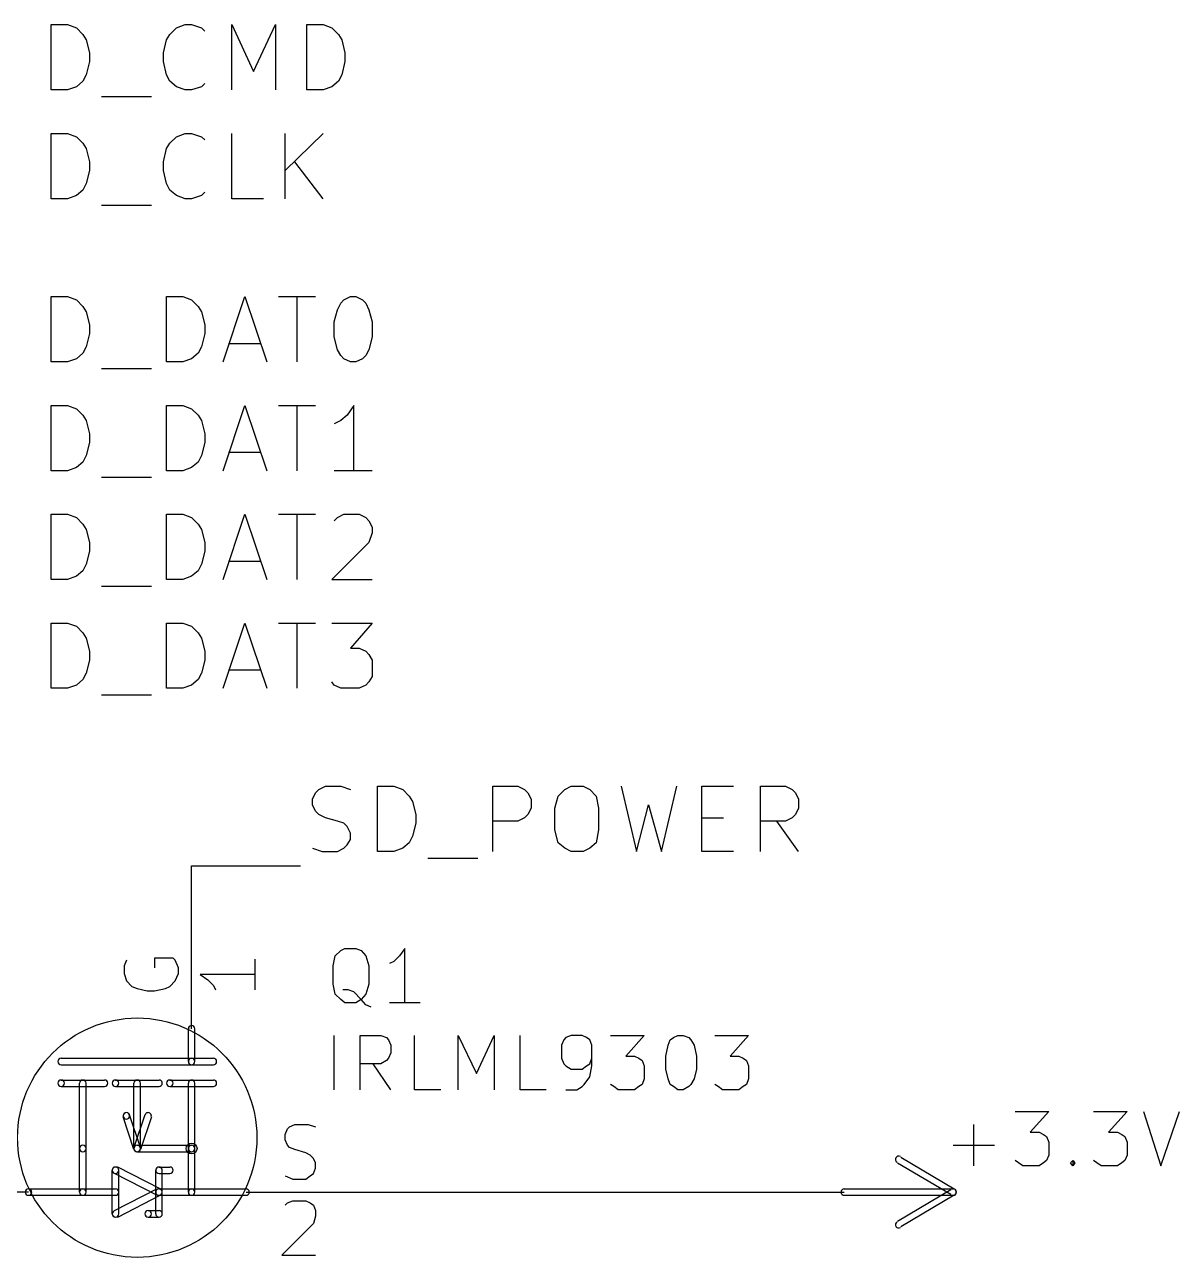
# Model space of a CAD drawing. Extents: x 12 to 829, y -582 to -12.
# Drawn here: x 759.62 to 786.59, y -458.98 to -430.2 of the extents above; entities that cross this region are included whole.
import ezdxf

# ---------------------------------------------------------------- set-up
doc = ezdxf.new("R2010")
doc.units = 0
doc.header["$MEASUREMENT"] = 0
doc.layers.add('BLACK', color=7, linetype='CONTINUOUS')

msp = doc.modelspace()

# ---------------------------------------------------------------- linework, layer by layer
at = {"layer": 'Black'}
for p, q in [((760.247, -431.724), (760.247, -430.2)), ((760.247, -430.2), (760.628, -430.2)), ((760.628, -430.2), (760.832, -430.276)), ((763.168, -430.276), (763.372, -430.2)), ((763.372, -430.2), (763.524, -430.2)), ((763.524, -430.2), (763.753, -430.276)), ((764.464, -431.724), (764.464, -430.2)), ((764.464, -430.2), (764.972, -431.292)), ((764.972, -431.292), (765.48, -430.2)), ((765.48, -430.2), (765.48, -431.724)), ((766.216, -431.724), (766.216, -430.2)), ((766.216, -430.2), (766.597, -430.2)), ((766.597, -430.2), (766.801, -430.276)), ((760.832, -430.276), (760.984, -430.428)), ((760.984, -430.428), (761.06, -430.555)), ((762.94, -430.555), (763.016, -430.428)), ((763.016, -430.428), (763.168, -430.276)), ((763.753, -430.276), (763.829, -430.352)), ((766.801, -430.276), (766.953, -430.428)), ((766.953, -430.428), (767.029, -430.555)), ((761.06, -430.555), (761.136, -430.86)), ((762.864, -430.86), (762.94, -430.555)), ((767.029, -430.555), (767.105, -430.86)), ((761.136, -431.063), (761.06, -431.368)), ((761.136, -430.86), (761.136, -431.063)), ((762.864, -431.063), (762.864, -430.86)), ((762.94, -431.368), (762.864, -431.063)), ((767.105, -431.063), (767.029, -431.368)), ((767.105, -430.86), (767.105, -431.063)), ((761.06, -431.368), (760.984, -431.521)), ((763.016, -431.521), (762.94, -431.368)), ((767.029, -431.368), (766.953, -431.521)), ((760.832, -431.648), (760.628, -431.724)), ((760.984, -431.521), (760.832, -431.648)), ((763.168, -431.648), (763.016, -431.521)), ((763.372, -431.724), (763.168, -431.648)), ((763.753, -431.648), (763.524, -431.724)), ((763.829, -431.571), (763.753, -431.648)), ((766.801, -431.648), (766.597, -431.724)), ((766.953, -431.521), (766.801, -431.648)), ((760.628, -431.724), (760.247, -431.724)), ((761.416, -431.876), (762.584, -431.876)), ((763.524, -431.724), (763.372, -431.724)), ((766.597, -431.724), (766.216, -431.724)), ((760.247, -434.264), (760.247, -432.74)), ((760.247, -432.74), (760.628, -432.74)), ((760.628, -432.74), (760.832, -432.816)), ((760.832, -432.816), (760.984, -432.968)), ((763.016, -432.968), (763.168, -432.816)), ((763.168, -432.816), (763.372, -432.74)), ((763.372, -432.74), (763.524, -432.74)), ((763.524, -432.74), (763.753, -432.816)), ((763.753, -432.816), (763.829, -432.892)), ((764.464, -434.264), (764.464, -432.74)), ((765.708, -434.264), (765.708, -432.74)), ((766.597, -432.74), (765.708, -433.603)), ((760.984, -432.968), (761.06, -433.095)), ((761.06, -433.095), (761.136, -433.4)), ((762.864, -433.4), (762.94, -433.095)), ((762.94, -433.095), (763.016, -432.968)), ((761.136, -433.603), (761.06, -433.908)), ((761.136, -433.4), (761.136, -433.603)), ((762.864, -433.603), (762.864, -433.4)), ((762.94, -433.908), (762.864, -433.603)), ((766.597, -434.264), (765.937, -433.4)), ((761.06, -433.908), (760.984, -434.061)), ((763.016, -434.061), (762.94, -433.908)), ((760.832, -434.188), (760.628, -434.264)), ((760.984, -434.061), (760.832, -434.188)), ((763.168, -434.188), (763.016, -434.061)), ((763.372, -434.264), (763.168, -434.188)), ((763.753, -434.188), (763.524, -434.264)), ((763.829, -434.111), (763.753, -434.188)), ((760.628, -434.264), (760.247, -434.264)), ((761.416, -434.416), (762.584, -434.416)), ((763.524, -434.264), (763.372, -434.264)), ((765.2, -434.264), (764.464, -434.264)), ((760.247, -438.074), (760.247, -436.55)), ((760.247, -436.55), (760.628, -436.55)), ((760.628, -436.55), (760.832, -436.626)), ((762.94, -438.074), (762.94, -436.55)), ((762.94, -436.55), (763.321, -436.55)), ((763.321, -436.55), (763.524, -436.626)), ((764.261, -438.074), (764.769, -436.55)), ((764.769, -436.55), (765.277, -438.074)), ((765.556, -436.55), (766.42, -436.55)), ((765.988, -438.074), (765.988, -436.55)), ((767.08, -436.626), (767.232, -436.55)), ((767.232, -436.55), (767.359, -436.55)), ((767.359, -436.55), (767.512, -436.626)), ((760.832, -436.626), (760.984, -436.778)), ((760.984, -436.778), (761.06, -436.905)), ((763.524, -436.626), (763.676, -436.778)), ((763.676, -436.778), (763.753, -436.905)), ((766.928, -436.855), (767.004, -436.702)), ((767.004, -436.702), (767.08, -436.626)), ((767.512, -436.626), (767.588, -436.702)), ((767.588, -436.702), (767.664, -436.855)), ((761.06, -436.905), (761.136, -437.21)), ((763.753, -436.905), (763.829, -437.21)), ((766.851, -437.134), (766.928, -436.855)), ((766.851, -437.49), (766.851, -437.134)), ((767.664, -436.855), (767.74, -437.134)), ((767.74, -437.134), (767.74, -437.49)), ((761.136, -437.413), (761.06, -437.718)), ((761.136, -437.21), (761.136, -437.413)), ((763.829, -437.413), (763.753, -437.718)), ((763.829, -437.21), (763.829, -437.413)), ((764.388, -437.642), (765.124, -437.642)), ((766.928, -437.794), (766.851, -437.49)), ((767.74, -437.49), (767.664, -437.794)), ((760.832, -437.998), (760.628, -438.074)), ((760.984, -437.871), (760.832, -437.998)), ((761.06, -437.718), (760.984, -437.871)), ((763.524, -437.998), (763.321, -438.074)), ((763.676, -437.871), (763.524, -437.998)), ((763.753, -437.718), (763.676, -437.871)), ((767.004, -437.921), (766.928, -437.794)), ((767.08, -437.998), (767.004, -437.921)), ((767.232, -438.074), (767.08, -437.998)), ((767.512, -437.998), (767.359, -438.074)), ((767.588, -437.921), (767.512, -437.998)), ((767.664, -437.794), (767.588, -437.921)), ((760.628, -438.074), (760.247, -438.074)), ((761.416, -438.226), (762.584, -438.226)), ((763.321, -438.074), (762.94, -438.074)), ((767.359, -438.074), (767.232, -438.074)), ((760.247, -440.614), (760.247, -439.09)), ((760.247, -439.09), (760.628, -439.09)), ((760.628, -439.09), (760.832, -439.166)), ((762.94, -440.614), (762.94, -439.09)), ((762.94, -439.09), (763.321, -439.09)), ((763.321, -439.09), (763.524, -439.166)), ((764.261, -440.614), (764.769, -439.09)), ((764.769, -439.09), (765.277, -440.614)), ((765.556, -439.09), (766.42, -439.09)), ((765.988, -440.614), (765.988, -439.09)), ((767.309, -439.09), (767.156, -439.318)), ((767.309, -440.614), (767.309, -439.09)), ((760.832, -439.166), (760.984, -439.318)), ((760.984, -439.318), (761.06, -439.445)), ((763.524, -439.166), (763.676, -439.318)), ((763.676, -439.318), (763.753, -439.445)), ((767.156, -439.318), (767.004, -439.445)), ((761.06, -439.445), (761.136, -439.75)), ((763.753, -439.445), (763.829, -439.75)), ((767.004, -439.445), (766.851, -439.522)), ((761.136, -439.953), (761.06, -440.258)), ((761.136, -439.75), (761.136, -439.953)), ((763.829, -439.953), (763.753, -440.258)), ((763.829, -439.75), (763.829, -439.953)), ((761.06, -440.258), (760.984, -440.411)), ((763.753, -440.258), (763.676, -440.411)), ((764.388, -440.182), (765.124, -440.182)), ((760.832, -440.538), (760.628, -440.614)), ((760.984, -440.411), (760.832, -440.538)), ((763.524, -440.538), (763.321, -440.614)), ((763.676, -440.411), (763.524, -440.538)), ((760.628, -440.614), (760.247, -440.614)), ((761.416, -440.766), (762.584, -440.766)), ((763.321, -440.614), (762.94, -440.614)), ((767.74, -440.614), (766.851, -440.614)), ((760.247, -443.154), (760.247, -441.63)), ((760.247, -441.63), (760.628, -441.63)), ((760.628, -441.63), (760.832, -441.706)), ((760.832, -441.706), (760.984, -441.858)), ((762.94, -443.154), (762.94, -441.63)), ((762.94, -441.63), (763.321, -441.63)), ((763.321, -441.63), (763.524, -441.706)), ((763.524, -441.706), (763.676, -441.858)), ((764.261, -443.154), (764.769, -441.63)), ((764.769, -441.63), (765.277, -443.154)), ((765.556, -441.63), (766.42, -441.63)), ((765.988, -443.154), (765.988, -441.63)), ((766.851, -441.782), (766.928, -441.706)), ((766.928, -441.706), (767.08, -441.63)), ((767.08, -441.63), (767.436, -441.63)), ((767.436, -441.63), (767.588, -441.706)), ((767.588, -441.706), (767.664, -441.782)), ((760.984, -441.858), (761.06, -441.985)), ((761.06, -441.985), (761.136, -442.29)), ((763.676, -441.858), (763.753, -441.985)), ((763.753, -441.985), (763.829, -442.29)), ((767.664, -441.782), (767.74, -441.935)), ((767.74, -441.935), (767.74, -442.062)), ((761.136, -442.29), (761.136, -442.493)), ((763.829, -442.29), (763.829, -442.493)), ((767.664, -442.29), (766.801, -443.154)), ((767.74, -442.062), (767.664, -442.29)), ((761.136, -442.493), (761.06, -442.798)), ((763.829, -442.493), (763.753, -442.798)), ((761.06, -442.798), (760.984, -442.951)), ((763.753, -442.798), (763.676, -442.951)), ((764.388, -442.722), (765.124, -442.722)), ((760.628, -443.154), (760.247, -443.154)), ((760.832, -443.078), (760.628, -443.154)), ((760.984, -442.951), (760.832, -443.078)), ((763.321, -443.154), (762.94, -443.154)), ((763.524, -443.078), (763.321, -443.154)), ((763.676, -442.951), (763.524, -443.078)), ((766.801, -443.154), (767.74, -443.154)), ((761.416, -443.306), (762.584, -443.306)), ((760.247, -445.694), (760.247, -444.17)), ((760.247, -444.17), (760.628, -444.17)), ((760.628, -444.17), (760.832, -444.246)), ((760.832, -444.246), (760.984, -444.398)), ((762.94, -445.694), (762.94, -444.17)), ((762.94, -444.17), (763.321, -444.17)), ((763.321, -444.17), (763.524, -444.246)), ((763.524, -444.246), (763.676, -444.398)), ((764.261, -445.694), (764.769, -444.17)), ((764.769, -444.17), (765.277, -445.694)), ((765.556, -444.17), (766.42, -444.17)), ((765.988, -445.694), (765.988, -444.17)), ((766.801, -444.17), (767.74, -444.17)), ((767.74, -444.17), (767.232, -444.754)), ((760.984, -444.398), (761.06, -444.525)), ((761.06, -444.525), (761.136, -444.83)), ((763.676, -444.398), (763.753, -444.525)), ((763.753, -444.525), (763.829, -444.83)), ((761.136, -444.83), (761.136, -445.033)), ((763.829, -444.83), (763.829, -445.033)), ((767.232, -444.754), (767.436, -444.754)), ((767.436, -444.754), (767.588, -444.83)), ((767.588, -444.83), (767.664, -444.906)), ((767.664, -444.906), (767.74, -445.033)), ((761.136, -445.033), (761.06, -445.338)), ((763.829, -445.033), (763.753, -445.338)), ((767.74, -445.033), (767.74, -445.414)), ((761.06, -445.338), (760.984, -445.491)), ((763.753, -445.338), (763.676, -445.491)), ((764.388, -445.262), (765.124, -445.262)), ((767.74, -445.414), (767.664, -445.541)), ((760.628, -445.694), (760.247, -445.694)), ((760.832, -445.618), (760.628, -445.694)), ((760.984, -445.491), (760.832, -445.618)), ((763.321, -445.694), (762.94, -445.694)), ((763.524, -445.618), (763.321, -445.694)), ((763.676, -445.491), (763.524, -445.618)), ((766.851, -445.618), (766.801, -445.541)), ((767.004, -445.694), (766.851, -445.618)), ((767.436, -445.694), (767.004, -445.694)), ((767.588, -445.618), (767.436, -445.694)), ((767.664, -445.541), (767.588, -445.618)), ((761.416, -445.846), (762.584, -445.846)), ((766.42, -448.132), (766.496, -448.056)), ((766.496, -448.056), (766.648, -447.98)), ((766.648, -447.98), (767.004, -447.98)), ((767.004, -447.98), (767.232, -448.056)), ((767.867, -449.504), (767.867, -447.98)), ((767.867, -447.98), (768.248, -447.98)), ((768.248, -447.98), (768.452, -448.056)), ((768.452, -448.056), (768.604, -448.208)), ((770.56, -449.504), (770.56, -447.98)), ((770.56, -447.98), (771.144, -447.98)), ((771.144, -447.98), (771.296, -448.056)), ((771.296, -448.056), (771.373, -448.132)), ((772.084, -448.208), (772.236, -448.056)), ((772.236, -448.056), (772.389, -447.98)), ((772.389, -447.98), (772.668, -447.98)), ((772.668, -447.98), (772.82, -448.056)), ((772.82, -448.056), (772.973, -448.208)), ((773.557, -447.98), (773.913, -449.504)), ((774.497, -449.504), (774.852, -447.98)), ((775.437, -449.504), (775.437, -447.98)), ((775.437, -447.98), (776.173, -447.98)), ((776.808, -449.504), (776.808, -447.98)), ((776.808, -447.98), (777.392, -447.98)), ((777.392, -447.98), (777.545, -448.056)), ((777.545, -448.056), (777.621, -448.132)), ((766.343, -448.285), (766.42, -448.132)), ((766.343, -448.412), (766.343, -448.285)), ((768.604, -448.208), (768.68, -448.335)), ((768.68, -448.335), (768.756, -448.64)), ((771.373, -448.132), (771.449, -448.285)), ((771.449, -448.285), (771.449, -448.488)), ((772.008, -448.488), (772.084, -448.208)), ((772.973, -448.208), (773.024, -448.488)), ((777.621, -448.132), (777.697, -448.285)), ((777.697, -448.285), (777.697, -448.488)), ((766.42, -448.564), (766.343, -448.412)), ((766.496, -448.64), (766.42, -448.564)), ((766.648, -448.716), (766.496, -448.64)), ((768.756, -448.64), (768.756, -448.843)), ((771.373, -448.64), (771.296, -448.716)), ((771.449, -448.488), (771.373, -448.64)), ((772.008, -448.996), (772.008, -448.488)), ((773.024, -448.488), (773.024, -448.996)), ((773.913, -449.504), (774.192, -448.412)), ((774.192, -448.412), (774.497, -449.504)), ((777.621, -448.64), (777.545, -448.716)), ((777.697, -448.488), (777.621, -448.64)), ((766.928, -448.793), (766.648, -448.716)), ((767.08, -448.843), (766.928, -448.793)), ((767.156, -448.92), (767.08, -448.843)), ((767.232, -449.072), (767.156, -448.92)), ((768.756, -448.843), (768.68, -449.148)), ((771.144, -448.793), (770.56, -448.793)), ((771.296, -448.716), (771.144, -448.793)), ((775.437, -448.716), (775.945, -448.716)), ((777.392, -448.793), (776.808, -448.793)), ((777.697, -449.504), (777.189, -448.793)), ((777.545, -448.716), (777.392, -448.793)), ((767.156, -449.351), (767.232, -449.224)), ((767.232, -449.224), (767.232, -449.072)), ((768.68, -449.148), (768.604, -449.301)), ((772.084, -449.301), (772.008, -448.996)), ((773.024, -448.996), (772.973, -449.301)), ((766.343, -449.428), (766.572, -449.504)), ((766.572, -449.504), (766.928, -449.504)), ((766.928, -449.504), (767.08, -449.428)), ((767.08, -449.428), (767.156, -449.351)), ((768.248, -449.504), (767.867, -449.504)), ((768.452, -449.428), (768.248, -449.504)), ((768.604, -449.301), (768.452, -449.428)), ((772.236, -449.428), (772.084, -449.301)), ((772.389, -449.504), (772.236, -449.428)), ((772.668, -449.504), (772.389, -449.504)), ((772.82, -449.428), (772.668, -449.504)), ((772.973, -449.301), (772.82, -449.428)), ((776.173, -449.504), (775.437, -449.504)), ((769.036, -449.656), (770.204, -449.656)), ((763.524, -451.104), (763.524, -449.834)), ((763.524, -449.834), (766.064, -449.834)), ((763.524, -453.644), (763.524, -451.104)), ((767.004, -451.815), (767.105, -451.764)), ((767.105, -451.764), (767.359, -451.764)), ((767.359, -451.764), (767.486, -451.815)), ((768.502, -451.764), (768.375, -451.942)), ((768.502, -453.034), (768.502, -451.764)), ((762, -452.044), (761.949, -452.171)), ((763.092, -451.993), (762.66, -451.993)), ((762.66, -451.993), (762.66, -452.222)), ((763.143, -452.044), (763.092, -451.993)), ((763.219, -452.222), (763.143, -452.044)), ((764.997, -452.018), (764.997, -452.73)), ((766.826, -452.171), (766.877, -451.942)), ((766.877, -451.942), (767.004, -451.815)), ((767.486, -451.815), (767.588, -451.942)), ((767.588, -451.942), (767.664, -452.171)), ((768.248, -452.069), (768.147, -452.12)), ((768.375, -451.942), (768.248, -452.069)), ((761.949, -452.171), (761.949, -452.349)), ((761.949, -452.349), (762, -452.526)), ((763.143, -452.526), (763.219, -452.349)), ((763.219, -452.349), (763.219, -452.222)), ((764.997, -452.374), (763.727, -452.374)), ((763.727, -452.374), (763.905, -452.501)), ((766.826, -452.603), (766.826, -452.171)), ((767.664, -452.171), (767.664, -452.603)), ((762, -452.526), (762.127, -452.653)), ((762.127, -452.653), (762.254, -452.704)), ((762.914, -452.704), (763.016, -452.653)), ((763.016, -452.653), (763.143, -452.526)), ((763.905, -452.501), (764.032, -452.628)), ((764.032, -452.628), (764.083, -452.73)), ((766.877, -452.831), (766.826, -452.603)), ((767.664, -452.603), (767.588, -452.831)), ((762.254, -452.704), (762.483, -452.755)), ((762.483, -452.755), (762.66, -452.755)), ((762.66, -452.755), (762.914, -452.704)), ((767.004, -452.958), (766.877, -452.831)), ((767.105, -453.034), (767.004, -452.958)), ((767.182, -452.73), (767.055, -452.73)), ((767.309, -452.78), (767.182, -452.73)), ((767.486, -452.958), (767.309, -452.78)), ((767.486, -452.958), (767.359, -453.034)), ((767.588, -452.831), (767.486, -452.958)), ((767.588, -453.085), (767.486, -452.958)), ((767.359, -453.034), (767.105, -453.034)), ((767.715, -453.136), (767.588, -453.085)), ((768.858, -453.034), (768.147, -453.034)), ((763.448, -454.406), (763.448, -453.644)), ((763.6, -454.406), (763.6, -453.644)), ((766.851, -455.066), (766.851, -453.796)), ((767.461, -455.066), (767.461, -453.796)), ((767.461, -453.796), (767.944, -453.796)), ((767.944, -453.796), (768.071, -453.847)), ((768.731, -455.066), (768.731, -453.796)), ((769.747, -455.066), (769.747, -453.796)), ((769.747, -453.796), (770.179, -454.685)), ((770.179, -454.685), (770.585, -453.796)), ((770.585, -453.796), (770.585, -455.066)), ((771.195, -455.066), (771.195, -453.796)), ((772.389, -453.796), (772.262, -453.847)), ((772.643, -453.796), (772.389, -453.796)), ((772.744, -453.847), (772.643, -453.796)), ((773.303, -453.796), (774.09, -453.796)), ((774.09, -453.796), (773.659, -454.279)), ((774.776, -453.847), (774.878, -453.796)), ((774.878, -453.796), (775.005, -453.796)), ((775.005, -453.796), (775.132, -453.847)), ((775.741, -453.796), (776.529, -453.796)), ((776.529, -453.796), (776.097, -454.279)), ((768.071, -453.847), (768.121, -453.898)), ((768.121, -453.898), (768.172, -454.025)), ((768.172, -454.025), (768.172, -454.203)), ((772.211, -453.898), (772.16, -454.025)), ((772.16, -454.025), (772.16, -454.33)), ((772.262, -453.847), (772.211, -453.898)), ((772.82, -453.898), (772.744, -453.847)), ((772.871, -454.025), (772.82, -453.898)), ((772.871, -454.508), (772.871, -454.025)), ((774.598, -454.279), (774.649, -454.025)), ((774.649, -454.025), (774.7, -453.898)), ((774.7, -453.898), (774.776, -453.847)), ((775.132, -453.847), (775.183, -453.898)), ((775.183, -453.898), (775.259, -454.025)), ((775.259, -454.025), (775.31, -454.279)), ((760.476, -454.33), (764.032, -454.33)), ((768.071, -454.381), (767.944, -454.457)), ((768.121, -454.33), (768.071, -454.381)), ((768.172, -454.203), (768.121, -454.33)), ((772.16, -454.33), (772.211, -454.457)), ((772.82, -454.457), (772.871, -454.33)), ((773.659, -454.279), (773.862, -454.279)), ((773.862, -454.279), (773.963, -454.33)), ((773.963, -454.33), (774.04, -454.381)), ((774.04, -454.381), (774.09, -454.508)), ((774.598, -454.584), (774.598, -454.279)), ((775.31, -454.279), (775.31, -454.584)), ((776.097, -454.279), (776.3, -454.279)), ((776.3, -454.279), (776.402, -454.33)), ((776.402, -454.33), (776.478, -454.381)), ((776.478, -454.381), (776.529, -454.508)), ((760.476, -454.482), (764.032, -454.482)), ((767.944, -454.457), (767.461, -454.457)), ((768.172, -455.066), (767.766, -454.457)), ((772.211, -454.457), (772.262, -454.508)), ((772.262, -454.508), (772.389, -454.584)), ((772.389, -454.584), (772.643, -454.584)), ((772.643, -454.584), (772.744, -454.508)), ((772.744, -454.508), (772.82, -454.457)), ((772.82, -454.762), (772.871, -454.508)), ((774.09, -454.508), (774.09, -454.812)), ((774.649, -454.812), (774.598, -454.584)), ((775.31, -454.584), (775.259, -454.812)), ((776.529, -454.508), (776.529, -454.812)), ((760.476, -454.838), (761.492, -454.838)), ((760.908, -456.438), (760.908, -454.914)), ((761.06, -456.438), (761.06, -454.914)), ((761.746, -454.838), (762.762, -454.838)), ((762.178, -456.438), (762.178, -454.914)), ((762.33, -456.438), (762.33, -454.914)), ((763.016, -454.838), (764.032, -454.838)), ((763.448, -456.438), (763.448, -454.914)), ((763.6, -456.438), (763.6, -454.914)), ((772.643, -454.99), (772.693, -454.939)), ((772.693, -454.939), (772.82, -454.762)), ((773.379, -454.99), (773.303, -454.939)), ((774.04, -454.939), (773.963, -454.99)), ((774.09, -454.812), (774.04, -454.939)), ((774.7, -454.939), (774.649, -454.812)), ((774.776, -454.99), (774.7, -454.939)), ((775.183, -454.939), (775.132, -454.99)), ((775.259, -454.812), (775.183, -454.939)), ((775.818, -454.99), (775.741, -454.939)), ((776.478, -454.939), (776.402, -454.99)), ((776.529, -454.812), (776.478, -454.939)), ((760.476, -454.99), (761.492, -454.99)), ((761.746, -454.99), (762.762, -454.99)), ((763.016, -454.99), (764.032, -454.99)), ((769.341, -455.066), (768.731, -455.066)), ((771.804, -455.066), (771.195, -455.066)), ((772.262, -455.066), (772.516, -455.066)), ((772.516, -455.066), (772.643, -454.99)), ((773.481, -455.066), (773.379, -454.99)), ((773.862, -455.066), (773.481, -455.066)), ((773.963, -454.99), (773.862, -455.066)), ((774.878, -455.066), (774.776, -454.99)), ((775.005, -455.066), (774.878, -455.066)), ((775.132, -454.99), (775.005, -455.066)), ((775.919, -455.066), (775.818, -454.99)), ((776.3, -455.066), (775.919, -455.066)), ((776.402, -454.99), (776.3, -455.066)), ((762.178, -456.463), (761.924, -455.701)), ((762.33, -456.413), (762.076, -455.651)), ((762.432, -455.651), (762.178, -456.413)), ((762.584, -455.701), (762.33, -456.463)), ((782.752, -455.574), (783.539, -455.574)), ((783.539, -455.574), (783.107, -456.057)), ((784.581, -455.574), (785.368, -455.574)), ((785.368, -455.574), (784.936, -456.057)), ((785.749, -455.574), (786.155, -456.844)), ((786.155, -456.844), (786.587, -455.574)), ((765.708, -456.108), (765.759, -455.981)), ((765.708, -456.235), (765.708, -456.108)), ((765.759, -455.981), (765.81, -455.93)), ((765.81, -455.93), (765.937, -455.879)), ((765.937, -455.879), (766.242, -455.879)), ((766.242, -455.879), (766.42, -455.93)), ((781.787, -456.844), (781.787, -455.879)), ((783.107, -456.057), (783.311, -456.057)), ((783.311, -456.057), (783.412, -456.108)), ((783.412, -456.108), (783.488, -456.159)), ((784.936, -456.057), (785.139, -456.057)), ((785.139, -456.057), (785.241, -456.108)), ((785.241, -456.108), (785.317, -456.159)), ((762.254, -456.362), (763.524, -456.362)), ((765.759, -456.362), (765.708, -456.235)), ((765.81, -456.413), (765.759, -456.362)), ((765.937, -456.463), (765.81, -456.413)), ((781.304, -456.362), (782.269, -456.362)), ((783.488, -456.159), (783.539, -456.286)), ((783.539, -456.286), (783.539, -456.59)), ((785.317, -456.159), (785.368, -456.286)), ((785.368, -456.286), (785.368, -456.59)), ((760.908, -457.454), (760.908, -456.438)), ((761.06, -457.454), (761.06, -456.438)), ((762.254, -456.514), (763.524, -456.514)), ((763.448, -457.454), (763.448, -456.438)), ((763.6, -457.454), (763.6, -456.438)), ((766.191, -456.54), (765.937, -456.463)), ((766.293, -456.59), (766.191, -456.54)), ((766.369, -456.667), (766.293, -456.59)), ((766.42, -456.768), (766.369, -456.667)), ((780.085, -456.641), (781.329, -457.378)), ((783.539, -456.59), (783.488, -456.717)), ((785.368, -456.59), (785.317, -456.717)), ((761.67, -457.962), (761.67, -456.946)), ((762.787, -457.378), (761.797, -456.87)), ((761.822, -457.962), (761.822, -456.946)), ((762.686, -457.962), (762.686, -456.946)), ((762.762, -456.87), (763.016, -456.87)), ((762.838, -457.962), (762.838, -456.946)), ((766.369, -457.022), (766.42, -456.895)), ((766.42, -456.895), (766.42, -456.768)), ((780.009, -456.768), (781.253, -457.505)), ((782.828, -456.768), (782.752, -456.717)), ((782.93, -456.844), (782.828, -456.768)), ((783.311, -456.844), (782.93, -456.844)), ((783.412, -456.768), (783.311, -456.844)), ((783.488, -456.717), (783.412, -456.768)), ((784.047, -456.768), (784.098, -456.717)), ((784.098, -456.844), (784.047, -456.768)), ((784.098, -456.717), (784.149, -456.768)), ((784.098, -456.717), (784.098, -456.844)), ((784.149, -456.768), (784.098, -456.844)), ((784.657, -456.768), (784.581, -456.717)), ((784.758, -456.844), (784.657, -456.768)), ((785.139, -456.844), (784.758, -456.844)), ((785.241, -456.768), (785.139, -456.844)), ((785.317, -456.717), (785.241, -456.768)), ((762.711, -457.53), (761.721, -457.022)), ((762.762, -457.022), (763.016, -457.022)), ((765.708, -457.073), (765.886, -457.149)), ((765.886, -457.149), (766.191, -457.149)), ((766.191, -457.149), (766.293, -457.073)), ((766.293, -457.073), (766.369, -457.022)), ((759.714, -457.454), (757.174, -457.454)), ((759.714, -457.378), (760.984, -457.378)), ((759.714, -457.53), (760.984, -457.53)), ((760.984, -457.378), (761.746, -457.378)), ((760.984, -457.53), (761.746, -457.53)), ((761.721, -457.886), (762.711, -457.378)), ((761.797, -458.038), (762.787, -457.53)), ((762.762, -457.378), (763.524, -457.378)), ((762.762, -457.53), (763.524, -457.53)), ((763.524, -457.378), (764.794, -457.378)), ((763.524, -457.53), (764.794, -457.53)), ((764.794, -457.454), (767.334, -457.454)), ((767.334, -457.454), (778.764, -457.454)), ((778.764, -457.378), (781.304, -457.378)), ((778.764, -457.53), (781.304, -457.53)), ((781.253, -457.403), (780.009, -458.14)), ((781.329, -457.53), (780.085, -458.267)), ((765.708, -457.759), (765.759, -457.708)), ((765.759, -457.708), (765.886, -457.657)), ((765.886, -457.657), (766.191, -457.657)), ((766.191, -457.657), (766.293, -457.708)), ((766.293, -457.708), (766.369, -457.759)), ((766.369, -457.759), (766.42, -457.886)), ((762.508, -457.886), (762.762, -457.886)), ((762.508, -458.038), (762.762, -458.038)), ((766.42, -458.013), (766.369, -458.191)), ((766.42, -457.886), (766.42, -458.013)), ((766.369, -458.191), (765.632, -458.927)), ((765.632, -458.927), (766.42, -458.927))]:
    msp.add_line(p, q, dxfattribs=at)
for centre, radius in [((762.254, -456.184), 2.794), ((763.524, -456.438), 0.127)]:
    msp.add_circle(centre, radius, dxfattribs=at)
for centre, start, end in [((763.524, -453.644), 360, 540), ((760.476, -454.406), 90, 270), ((763.524, -454.406), 0, 180), ((764.032, -454.406), 270, 450), ((763.524, -454.406), 180, 360), ((763.524, -454.406), 180, 360), ((760.476, -454.914), 90, 270), ((760.476, -454.914), 0, 180), ((760.476, -454.914), 180, 360), ((760.984, -454.914), 360, 540), ((761.492, -454.914), 270, 450), ((761.746, -454.914), 90, 270), ((761.746, -454.914), 0, 180), ((761.746, -454.914), 180, 360), ((762.254, -454.914), 360, 540), ((762.762, -454.914), 270, 450), ((763.016, -454.914), 90, 270), ((763.016, -454.914), 0, 180), ((763.016, -454.914), 180, 360), ((763.524, -454.914), 360, 540), ((764.032, -454.914), 270, 450), ((762, -455.676), 378.435, 558.435), ((762, -455.676), 0, 180), ((762, -455.676), 180, 360), ((762.508, -455.676), 341.565, 521.565), ((760.984, -456.438), 360, 540), ((760.984, -456.438), 0, 180), ((762.254, -456.438), 90, 270), ((762.254, -456.438), 0, 180), ((762.254, -456.438), 521.565, 701.565), ((762.254, -456.438), 198.435, 378.435), ((763.524, -456.438), 0, 180), ((763.524, -456.438), 360, 540), ((763.524, -456.438), 270, 450), ((760.984, -456.438), 180, 360), ((760.984, -456.438), 180, 360), ((762.254, -456.438), 180, 360), ((762.254, -456.438), 180, 360), ((763.524, -456.438), 180, 360), ((763.524, -456.438), 180, 360), ((780.034, -456.692), 59.0362, 239.036), ((761.746, -456.946), 360, 540), ((761.746, -456.946), 423.435, 603.435), ((761.746, -456.946), 0, 180), ((761.746, -456.946), 180, 360), ((762.762, -456.946), 90, 270), ((762.762, -456.946), 360, 540), ((763.016, -456.946), 270, 450), ((759.714, -457.454), 90, 270), ((759.714, -457.454), 0, 180), ((759.714, -457.454), 180, 360), ((760.984, -457.454), 90, 270), ((760.984, -457.454), 0, 180), ((760.984, -457.454), 180, 360), ((760.984, -457.454), 180, 360), ((760.984, -457.454), 270, 450), ((761.746, -457.454), 270, 450), ((762.762, -457.454), 90, 270), ((762.762, -457.454), 0, 180), ((762.762, -457.454), 180, 360), ((762.762, -457.454), 296.565, 476.565), ((762.762, -457.454), 243.435, 423.435), ((763.524, -457.454), 0, 180), ((763.524, -457.454), 90, 270), ((763.524, -457.454), 0, 180), ((763.524, -457.454), 180, 360), ((763.524, -457.454), 180, 360), ((763.524, -457.454), 180, 360), ((763.524, -457.454), 270, 450), ((764.794, -457.454), 270, 450), ((778.764, -457.454), 90, 270), ((781.304, -457.454), 300.964, 480.964), ((781.304, -457.454), 239.036, 419.036), ((781.304, -457.454), 270, 450), ((761.746, -457.962), 116.565, 296.565), ((761.746, -457.962), 180, 360), ((762.508, -457.962), 90, 270), ((762.508, -457.962), 0, 180), ((762.508, -457.962), 180, 360), ((762.762, -457.962), 180, 360), ((762.762, -457.962), 270, 450), ((780.034, -458.216), 480.964, 660.964)]:
    msp.add_arc(centre, 0.0762, start, end, dxfattribs=at)

doc.saveas('drawing.dxf')
